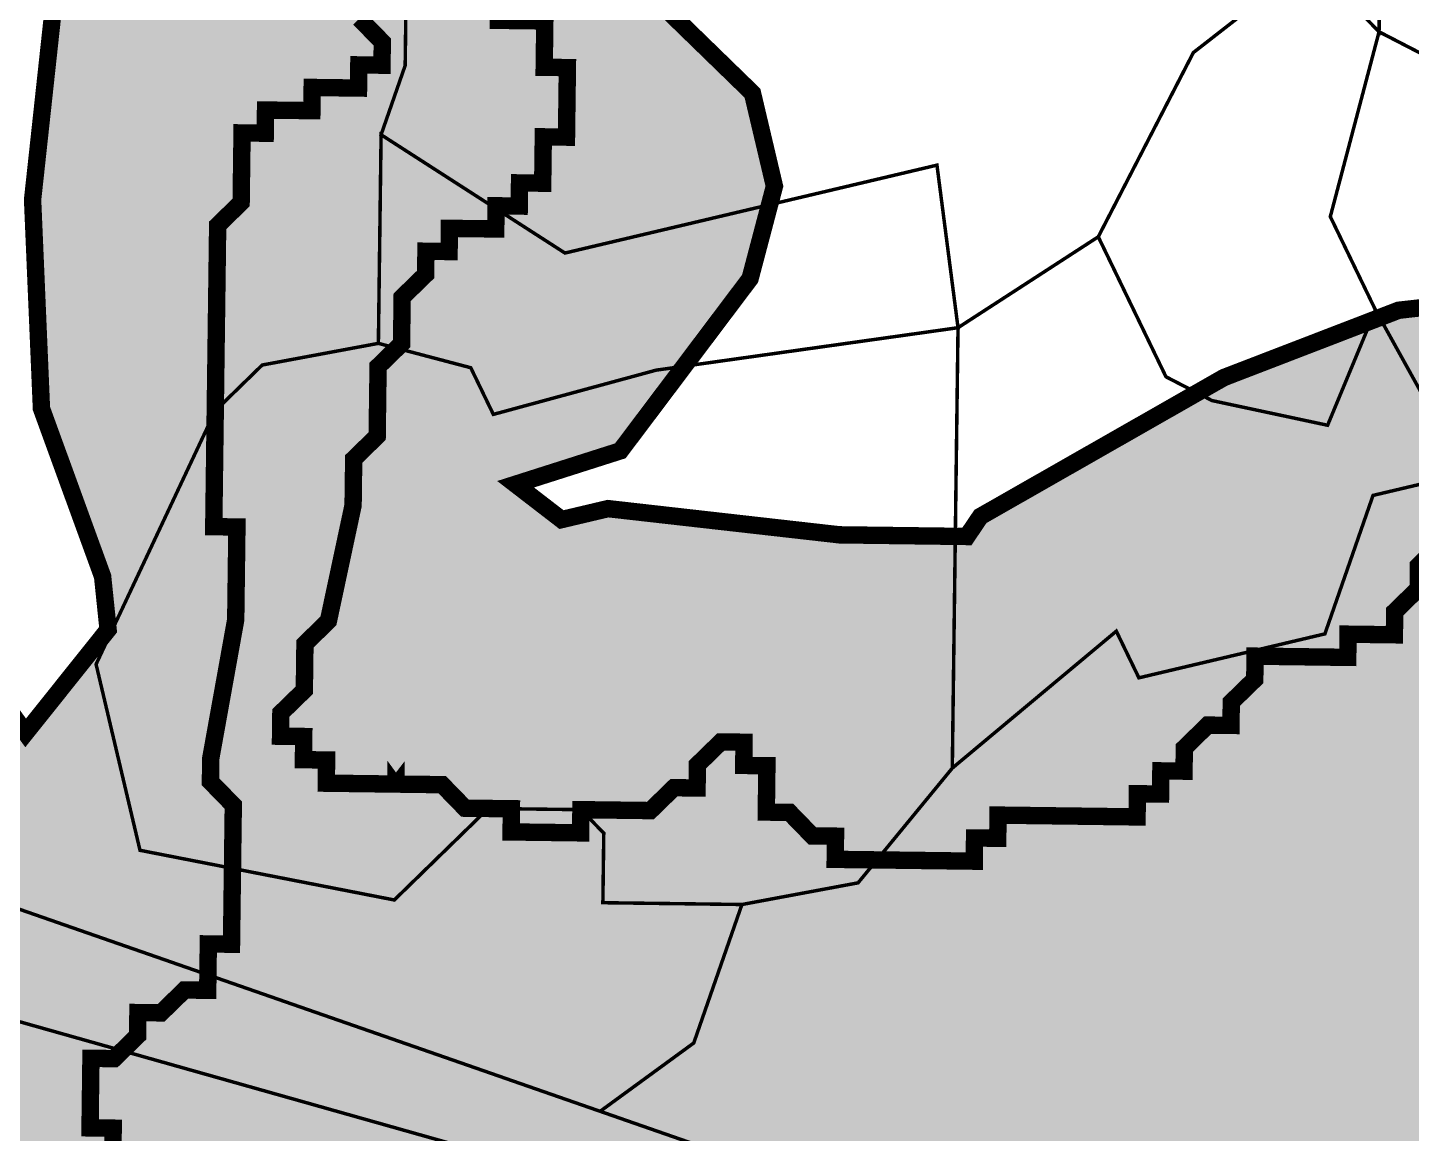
# Model space of a CAD drawing. Header units: metres. Extents: x 259177 to 277314, y 2171367 to 2185445.
# Drawn here: x 266491.7 to 266728.3, y 2171657.1 to 2171846.2 of the extents above; entities that cross this region are included whole.
import ezdxf

# ---------------------------------------------------------------- set-up
doc = ezdxf.new("R2010")
doc.units = ezdxf.units.M
doc.header["$MEASUREMENT"] = 0
for name, color, linetype in [('CRZ LINE FOR RIVER OR CREEK', 84, 'Continuous'), ('HIGH TIDE LINE', 6, 'Continuous'), ('INTERTIDAL ZONE', 5, 'Continuous'), ('NDZ-200M FROM CRZ', 30, 'Continuous'), ('SURVEY PLOT BOUNDARY', 35, 'Continuous')]:
    doc.layers.add(name, color=color, linetype=linetype)
pattern_1 = [(0, (282121.8385900921, 2174200.382870462), (0.0127, 0.0127), [0.00635, -0.01905]), (90, (282121.8417650922, 2174200.379695462), (-0.0127, 0.0127), [0.00635, -0.01905])]

# ---------------------------------------------------------------- blocks, each defined once
blk = doc.blocks.new('FEWEWFEWQT')
at = {"layer": 'INTERTIDAL ZONE'}
h = blk.add_hatch(dxfattribs=at)
h.set_pattern_fill('CROSS', color=256, scale=0.002)
h.set_pattern_definition(pattern_1)
h.paths.add_polyline_path([(282136.9703723552, 2174201.895768705), (282136.9637062441, 2174201.915770372), (282136.9770384663, 2174201.942439261), (282136.9970370774, 2174201.942439261), (282137.0170355497, 2174201.929104817), (282137.0237016608, 2174201.882434261), (282137.043700133, 2174201.842430928), (282137.0636987441, 2174201.835763705), (282137.1836897163, 2174201.822429261), (282137.1970220775, 2174201.822429261), (282137.1970220775, 2174201.889101483), (282137.1903558274, 2174201.975775372), (282137.1636912441, 2174201.962440928), (282137.1170280497, 2174201.962440928), (282137.0836972164, 2174201.96910815), (282137.0636987441, 2174201.989109816), (282137.050366383, 2174202.015778705), (282137.050366383, 2174202.035780372), (282137.043700133, 2174202.055782039), (282137.0303679107, 2174202.082450928), (282137.0103692997, 2174202.095785372), (282136.9703723552, 2174202.095785372), (282136.950373883, 2174202.08911815), (282136.9237091608, 2174202.062449261), (282136.8970445775, 2174202.062449261), (282136.8303829108, 2174202.075783705), (282136.8037181885, 2174202.075783705), (282136.7837197163, 2174202.08911815), (282136.750388883, 2174202.08911815), (282136.743722633, 2174202.095785372), (282136.743722633, 2174202.129121483), (282136.7370565219, 2174202.129121483), (282136.7370565219, 2174202.142455928), (282136.7237241608, 2174202.142455928), (282136.7237241608, 2174202.135788706), (282136.7103919386, 2174202.135788706), (282136.7037256886, 2174202.129121483), (282136.6970595774, 2174202.129121483), (282136.6970595774, 2174202.122454261), (282136.6903933274, 2174202.122454261), (282136.6903933274, 2174202.115787039), (282136.6770611052, 2174202.102452594), (282136.6703948552, 2174202.095785372), (282136.6703948552, 2174202.08911815), (282136.6637287441, 2174202.082450928), (282136.6637287441, 2174202.075783705), (282136.650396383, 2174202.075783705), (282136.650396383, 2174202.069116483), (282136.6237316608, 2174202.069116483), (282136.6237316608, 2174202.062449261), (282136.6170655497, 2174202.055782039), (282136.6170655497, 2174202.049114816), (282136.6103994385, 2174202.049114816), (282136.6037331885, 2174202.042447594), (282136.6037331885, 2174202.035780372), (282136.5970670775, 2174202.035780372), (282136.5970670775, 2174202.02911315), (282136.5904008275, 2174202.02911315), (282136.5904008275, 2174202.022445928), (282136.550403883, 2174202.022445928), (282136.550403883, 2174202.015778705), (282136.5437377719, 2174202.015778705), (282136.5437377719, 2174202.009111483), (282136.5037406886, 2174202.009111483), (282136.5037406886, 2174202.015778705), (282136.4970745774, 2174202.015778705), (282136.4904083274, 2174202.022445928), (282136.4837422163, 2174202.022445928), (282136.4837422163, 2174202.035780372), (282136.4770761052, 2174202.035780372), (282136.4770761052, 2174202.042447594), (282136.4704098552, 2174202.042447594), (282136.4637437441, 2174202.035780372), (282136.4637437441, 2174202.02911315), (282136.4570774941, 2174202.02911315), (282136.450411383, 2174202.022445928), (282136.4304129108, 2174202.022445928), (282136.4304129108, 2174202.015778705), (282136.4104144386, 2174202.015778705), (282136.4104144386, 2174202.022445928), (282136.3970820775, 2174202.022445928), (282136.3904158275, 2174202.02911315), (282136.3770836052, 2174202.02911315), (282136.3570849941, 2174202.02911315), (282136.3570849941, 2174202.035780372), (282136.350418883, 2174202.035780372), (282136.350418883, 2174202.042447594), (282136.3437527719, 2174202.042447594), (282136.3437527719, 2174202.049114816), (282136.350418883, 2174202.055782039), (282136.350418883, 2174202.069116483), (282136.3570849941, 2174202.075783705), (282136.3637512441, 2174202.109119817), (282136.3637512441, 2174202.122454261), (282136.3704173552, 2174202.129121483), (282136.3704173552, 2174202.14912315), (282136.3770836052, 2174202.155790372), (282136.3770836052, 2174202.169124817), (282136.3837497163, 2174202.175792039), (282136.3837497163, 2174202.182459261), (282136.3904158275, 2174202.182459261), (282136.3904158275, 2174202.189126622), (282136.4037481886, 2174202.189126622), (282136.4037481886, 2174202.195793844), (282136.4104144386, 2174202.195793844), (282136.4104144386, 2174202.202461067), (282136.4170805496, 2174202.202461067), (282136.4170805496, 2174202.215795511), (282136.4237466608, 2174202.215795511), (282136.4237466608, 2174202.235797178), (282136.4170805496, 2174202.235797178), (282136.4170805496, 2174202.249131622), (282136.4037481886, 2174202.249131622), (282136.4037481886, 2174202.255798844), (282136.3970820775, 2174202.255798844), (282136.3970820775, 2174202.262466067), (282136.3904158275, 2174202.262466067), (282136.3904158275, 2174202.269133289), (282136.3837497163, 2174202.275800511), (282136.3837497163, 2174202.289134955), (282136.3770836052, 2174202.289134955), (282136.3770836052, 2174202.295802178), (282136.3704173552, 2174202.309136622), (282136.3637512441, 2174202.315803844), (282136.3637512441, 2174202.329138289), (282136.3570849941, 2174202.329138289), (282136.3570849941, 2174202.335805511), (282136.350418883, 2174202.335805511), (282136.350418883, 2174202.342472733), (282136.3370865219, 2174202.342472733), (282136.3370865219, 2174202.335805511), (282136.3304204108, 2174202.335805511), (282136.3304204108, 2174202.322471066), (282136.3237541608, 2174202.322471066), (282136.3237541608, 2174202.315803844), (282136.3170880497, 2174202.309136622), (282136.3170880497, 2174202.295802178), (282136.3237541608, 2174202.295802178), (282136.3237541608, 2174202.289134955), (282136.3304204108, 2174202.289134955), (282136.3370865219, 2174202.282467733), (282136.3437527719, 2174202.275800511), (282136.350418883, 2174202.275800511), (282136.350418883, 2174202.269133289), (282136.3570849941, 2174202.269133289), (282136.3570849941, 2174202.262466067), (282136.3637512441, 2174202.255798844), (282136.3637512441, 2174202.249131622), (282136.3704173552, 2174202.2424644), (282136.3704173552, 2174202.235797178), (282136.3637512441, 2174202.235797178), (282136.3637512441, 2174202.229129956), (282136.350418883, 2174202.229129956), (282136.350418883, 2174202.222462733), (282136.3370865219, 2174202.222462733), (282136.3370865219, 2174202.215795511), (282136.3304204108, 2174202.215795511), (282136.3304204108, 2174202.195793844), (282136.3237541608, 2174202.189126622), (282136.3237541608, 2174202.102452594), (282136.3304204108, 2174202.102452594), (282136.3304204108, 2174202.075783705), (282136.3237541608, 2174202.035780372), (282136.3237541608, 2174202.02911315), (282136.3304204108, 2174202.022445928), (282136.3304204108, 2174201.982442594), (282136.3237541608, 2174201.982442594), (282136.3237541608, 2174201.96910815), (282136.3170880497, 2174201.96910815), (282136.3104219385, 2174201.962440928), (282136.3037556885, 2174201.962440928), (282136.3037556885, 2174201.955773706), (282136.2970895774, 2174201.949106483), (282136.2904233274, 2174201.949106483), (282136.2904233274, 2174201.929104817), (282136.2970895774, 2174201.929104817), (282136.2970895774, 2174201.915770372), (282136.3037556885, 2174201.915770372), (282136.3037556885, 2174201.90910315), (282136.3170880497, 2174201.895768705), (282136.3304204108, 2174201.875767039), (282136.3370865219, 2174201.869099817), (282136.3370865219, 2174201.862432594), (282136.3437527719, 2174201.862432594), (282136.3570849941, 2174201.84909815), (282136.3570849941, 2174201.842430928), (282136.3637512441, 2174201.842430928), (282136.3637512441, 2174201.835763705), (282136.3704173552, 2174201.829096483), (282136.3704173552, 2174201.815762039), (282136.3770836052, 2174201.809094816), (282136.4304129108, 2174201.809094816), (282136.4304129108, 2174201.795760372), (282136.4237466608, 2174201.795760372), (282136.4237466608, 2174201.78909315), (282136.3704173552, 2174201.78909315), (282136.3370865219, 2174201.782425927), (282136.2970895774, 2174201.782425927), (282136.2970895774, 2174201.78909315), (282136.2904233274, 2174201.78909315), (282136.2904233274, 2174201.802427595), (282136.2970895774, 2174201.802427595), (282136.2970895774, 2174201.815762039), (282136.2904233274, 2174201.815762039), (282136.2904233274, 2174201.822429261), (282136.2837572164, 2174201.822429261), (282136.2770911052, 2174201.829096483), (282136.2704248552, 2174201.835763705), (282136.2637587441, 2174201.835763705), (282136.2637587441, 2174201.84909815), (282136.2570924941, 2174201.84909815), (282136.250426383, 2174201.875767039), (282136.2437602719, 2174201.889101483), (282136.2304279107, 2174201.902435928), (282136.2304279107, 2174201.90910315), (282136.2237617997, 2174201.915770372), (282136.2237617997, 2174201.922437594), (282136.2170955497, 2174201.929104817), (282136.2170955497, 2174201.942439261), (282136.2104294386, 2174201.942439261), (282136.2104294386, 2174201.96910815), (282136.2037631886, 2174201.96910815), (282136.2037631886, 2174201.989109816), (282136.1970970774, 2174201.989109816), (282136.1970970774, 2174202.002444261), (282136.1904309663, 2174202.009111483), (282136.1904309663, 2174202.015778705), (282136.1837647163, 2174202.015778705), (282136.1837647163, 2174202.022445928), (282136.1770986052, 2174202.02911315), (282136.1770986052, 2174202.035780372), (282136.1704323552, 2174202.042447594), (282136.1668876495, 2174202.047765539), (282136.1275831498, 2174202.03145375), (282136.0794212197, 2174202.044676322), (282136.0404421469, 2174202.079117317), (282136.0371090219, 2174202.062449261), (282136.050441383, 2174202.035780372), (282136.0771061052, 2174201.989109816), (282136.1237692997, 2174201.942439261), (282136.1437677719, 2174201.895768705), (282136.1770986052, 2174201.829096483), (282136.2037631886, 2174201.755757039), (282136.2237617997, 2174201.755757039), (282136.2237617997, 2174201.742422594), (282136.1970970774, 2174201.742422594), (282136.1970970774, 2174201.72908815), (282136.1904309663, 2174201.72908815), (282136.1904309663, 2174201.722420928), (282136.1970970774, 2174201.722420928), (282136.1970970774, 2174201.715753566), (282136.2037631886, 2174201.715753566), (282136.2037631886, 2174201.709086345), (282136.2104294386, 2174201.702419122), (282136.2104294386, 2174201.6957519), (282136.2170955497, 2174201.6957519), (282136.2170955497, 2174201.689084677), (282136.2237617997, 2174201.682417456), (282136.350418883, 2174201.682417456), (282136.350418883, 2174201.689084677), (282136.3437527719, 2174201.689084677), (282136.3437527719, 2174201.702419122), (282136.3370865219, 2174201.702419122), (282136.3370865219, 2174201.709086345), (282136.3304204108, 2174201.715753566), (282136.3304204108, 2174201.735755372), (282136.3237541608, 2174201.735755372), (282136.3237541608, 2174201.742422594), (282136.2904233274, 2174201.742422594), (282136.2904233274, 2174201.749089817), (282136.2837572164, 2174201.749089817), (282136.2837572164, 2174201.755757039), (282136.2904233274, 2174201.762424261), (282136.2904233274, 2174201.769091483), (282136.3304204108, 2174201.769091483), (282136.3437527719, 2174201.775758706), (282136.4837422163, 2174201.782425927), (282136.5837347163, 2174201.795760372), (282136.6303979108, 2174201.795760372), (282136.6303979108, 2174201.802427595), (282136.6370640219, 2174201.802427595), (282136.6370640219, 2174201.795760372), (282136.6437302719, 2174201.795760372), (282136.6437302719, 2174201.775758706), (282136.6370640219, 2174201.775758706), (282136.6370640219, 2174201.769091483), (282136.5970670775, 2174201.769091483), (282136.5970670775, 2174201.762424261), (282136.5904008275, 2174201.762424261), (282136.5904008275, 2174201.755757039), (282136.5970670775, 2174201.755757039), (282136.5970670775, 2174201.749089817), (282136.6103994385, 2174201.749089817), (282136.6103994385, 2174201.742422594), (282136.6370640219, 2174201.742422594), (282136.6370640219, 2174201.755757039), (282136.6437302719, 2174201.755757039), (282136.6437302719, 2174201.6957519), (282136.650396383, 2174201.689084677), (282136.650396383, 2174201.682417456), (282136.943707633, 2174201.682417456), (282136.943707633, 2174201.6957519), (282136.950373883, 2174201.6957519), (282136.950373883, 2174201.702419122), (282136.9570399941, 2174201.702419122), (282136.9570399941, 2174201.709086345), (282136.9637062441, 2174201.715753566), (282136.9703723552, 2174201.722420928), (282136.9703723552, 2174201.72908815), (282136.9770384663, 2174201.735755372), (282136.9837047163, 2174201.735755372), (282136.9837047163, 2174201.709086345), (282136.9703723552, 2174201.709086345), (282136.9703723552, 2174201.702419122), (282136.9637062441, 2174201.702419122), (282136.9637062441, 2174201.6957519), (282136.9703723552, 2174201.6957519), (282136.9703723552, 2174201.689084677), (282136.9770384663, 2174201.682417456), (282137.0703648552, 2174201.682417456), (282137.0703648552, 2174201.689084677), (282137.0970295774, 2174201.709086345), (282137.0970295774, 2174201.722420928), (282137.1036956885, 2174201.722420928), (282137.1036956885, 2174201.72908815), (282137.1636912441, 2174201.72908815), (282137.1636912441, 2174201.735755372), (282137.1703573552, 2174201.735755372), (282137.1703573552, 2174201.742422594), (282137.1770234663, 2174201.742422594), (282137.1770234663, 2174201.769091483), (282137.1836897163, 2174201.769091483), (282137.1836897163, 2174201.762424261), (282137.2170205496, 2174201.762424261), (282137.2170205496, 2174201.755757039), (282137.2303529108, 2174201.755757039), (282137.243685133, 2174201.749089817), (282137.2636836052, 2174201.749089817), (282137.2636836052, 2174201.755757039), (282137.2570174941, 2174201.755757039), (282137.2570174941, 2174201.762424261), (282137.250351383, 2174201.762424261), (282137.250351383, 2174201.769091483), (282137.243685133, 2174201.769091483), (282137.2370190219, 2174201.775758706), (282137.2170205496, 2174201.78909315), (282137.2036881886, 2174201.78909315), (282137.1970220775, 2174201.795760372), (282137.1903558274, 2174201.795760372), (282137.1836897163, 2174201.802427595), (282137.1703573552, 2174201.802427595), (282137.1570249941, 2174201.809094816), (282136.9970370774, 2174201.809094816), (282136.943707633, 2174201.802427595), (282136.9170430496, 2174201.802427595), (282136.850381383, 2174201.78909315), (282136.8037181885, 2174201.78909315), (282136.7770534664, 2174201.782425927), (282136.7570549941, 2174201.782425927), (282136.7570549941, 2174201.775758706), (282136.6837272163, 2174201.775758706), (282136.6837272163, 2174201.795760372), (282136.7103919386, 2174201.795760372), (282136.7103919386, 2174201.802427595), (282136.7170580497, 2174201.802427595), (282136.7170580497, 2174201.809094816), (282136.9970370774, 2174201.835763705), (282136.9903708274, 2174201.84909815), (282136.9770384663, 2174201.869099817)])
at = {"layer": 'NDZ-200M FROM CRZ'}
h = blk.add_hatch(dxfattribs=at)
h.set_pattern_fill('CROSS', color=256, scale=0.002)
h.set_pattern_definition(pattern_1)
h.paths.add_polyline_path([(282136.1437677719, 2174201.895768705), (282136.1237692997, 2174201.942439261), (282136.0771061052, 2174201.989109816), (282136.050441383, 2174202.035780372), (282136.0371090219, 2174202.062449261), (282136.0404421469, 2174202.079117317), (282136.0437752719, 2174202.095785372), (282136.050441383, 2174202.122454261), (282136.0171105497, 2174202.162457594), (282135.957115133, 2174202.155790372), (282135.9437827719, 2174202.155790372), (282135.9371165219, 2174202.162457594), (282135.9037856886, 2174202.162457594), (282135.8971195775, 2174202.169124817), (282135.8904534663, 2174202.169124817), (282135.8904534663, 2174202.175792039), (282135.8971195775, 2174202.175792039), (282135.8971195775, 2174202.182459261), (282135.9104519386, 2174202.182459261), (282135.9171180497, 2174202.175792039), (282135.9237842996, 2174202.175792039), (282135.9304504108, 2174202.182459261), (282135.9304504108, 2174202.202461067), (282135.9237842996, 2174202.202461067), (282135.9237842996, 2174202.222462733), (282135.9304504108, 2174202.235797178), (282135.9304504108, 2174202.262466067), (282135.9371165219, 2174202.269133289), (282135.9371165219, 2174202.275800511), (282135.9304504108, 2174202.275800511), (282135.9237842996, 2174202.282467733), (282135.9171180497, 2174202.282467733), (282135.9171180497, 2174202.289134955), (282135.9904459663, 2174202.289134955), (282136.003778258, 2174202.285801345), (282136.0171105497, 2174202.282467733), (282136.0371090219, 2174202.282467733), (282136.0371090219, 2174202.289134955), (282136.0437752719, 2174202.289134955), (282136.0437752719, 2174202.3024694), (282136.050441383, 2174202.3024694), (282136.050441383, 2174202.309136622), (282136.0437752719, 2174202.315803844), (282136.0437752719, 2174202.329138289), (282136.0371090219, 2174202.329138289), (282136.0371090219, 2174202.342472733), (282136.0237767997, 2174202.355807178), (282136.0171105497, 2174202.3624744), (282136.0171105497, 2174202.369141622), (282136.0104444386, 2174202.375808844), (282136.0104444386, 2174202.389143289), (282136.0037781885, 2174202.389143289), (282136.0037781885, 2174202.442481067), (282135.9904459663, 2174202.455815511), (282135.9837797163, 2174202.462482733), (282135.9704473552, 2174202.495818845), (282135.9851387832, 2174202.535001971), (282135.9904459663, 2174202.549156622), (282136.0237767997, 2174202.595827178), (282136.0771061052, 2174202.642497733), (282136.1437677719, 2174202.682501205), (282136.157100133, 2174202.69583565), (282136.1637662441, 2174202.69583565), (282136.1637662441, 2174202.702502872), (282136.1770986052, 2174202.702502872), (282136.1770986052, 2174202.709170094), (282136.1904309663, 2174202.715837317), (282136.2104294386, 2174202.722504539), (282136.2104294386, 2174202.729171761), (282136.2237617997, 2174202.729171761), (282136.2237617997, 2174202.735838983), (282136.2370940219, 2174202.735838983), (282136.2637587441, 2174202.742506206), (282136.2770911052, 2174202.742506206), (282136.2770911052, 2174202.749173427), (282136.2837572164, 2174202.749173427), (282136.3437527719, 2174202.75584065), (282136.3570849941, 2174202.75584065), (282136.3770836052, 2174202.762507872), (282136.3904158275, 2174202.762507872), (282136.3904158275, 2174202.769175095), (282136.3970820775, 2174202.769175095), (282136.3970820775, 2174202.775842316), (282136.4037481886, 2174202.775842316), (282136.4037481886, 2174202.782509539), (282136.4104144386, 2174202.789176761), (282136.4237466608, 2174202.789176761), (282136.4237466608, 2174202.729171761), (282136.350418883, 2174202.729171761), (282136.3370865219, 2174202.722504539), (282136.3037556885, 2174202.722504539), (282136.2970895774, 2174202.715837317), (282136.2704248552, 2174202.709170094), (282136.250426383, 2174202.709170094), (282136.2437602719, 2174202.702502872), (282136.2304279107, 2174202.702502872), (282136.2237617997, 2174202.69583565), (282136.2104294386, 2174202.69583565), (282136.2104294386, 2174202.689168428), (282136.2037631886, 2174202.689168428), (282136.1904309663, 2174202.675833983), (282136.1770986052, 2174202.675833983), (282136.1770986052, 2174202.669166761), (282136.1704323552, 2174202.669166761), (282136.1637662441, 2174202.662499539), (282136.157100133, 2174202.655832177), (282136.150433883, 2174202.655832177), (282136.150433883, 2174202.649164956), (282136.1437677719, 2174202.649164956), (282136.1371015219, 2174202.642497733), (282136.1371015219, 2174202.635830511), (282136.1304354108, 2174202.635830511), (282136.1304354108, 2174202.629163289), (282136.1237692997, 2174202.629163289), (282136.1237692997, 2174202.622496067), (282136.1171030496, 2174202.615828844), (282136.1104369385, 2174202.6024944), (282136.1037706885, 2174202.595827178), (282136.1037706885, 2174202.582492733), (282136.0971045775, 2174202.582492733), (282136.0971045775, 2174202.569158289), (282136.0904384663, 2174202.562491067), (282136.0904384663, 2174202.5424894), (282136.0837722163, 2174202.5424894), (282136.0837722163, 2174202.529154955), (282136.1237692997, 2174202.529154955), (282136.1304354108, 2174202.522487733), (282136.1371015219, 2174202.522487733), (282136.1371015219, 2174202.515820511), (282136.1304354108, 2174202.515820511), (282136.1237692997, 2174202.522487733), (282136.0904384663, 2174202.522487733), (282136.0904384663, 2174202.515820511), (282136.0771061052, 2174202.515820511), (282136.0771061052, 2174202.509153289), (282136.0704398552, 2174202.509153289), (282136.0704398552, 2174202.495818845), (282136.0637737441, 2174202.495818845), (282136.0637737441, 2174202.415812178), (282136.0704398552, 2174202.415812178), (282136.0704398552, 2174202.402477733), (282136.0771061052, 2174202.382476067), (282136.0837722163, 2174202.382476067), (282136.0837722163, 2174202.369141622), (282136.0904384663, 2174202.3624744), (282136.0904384663, 2174202.349139955), (282136.0971045775, 2174202.342472733), (282136.0971045775, 2174202.322471066), (282136.1037706885, 2174202.3024694), (282136.1037706885, 2174202.295802178), (282136.1104369385, 2174202.295802178), (282136.1104369385, 2174202.282467733), (282136.1171030496, 2174202.215795511), (282136.1171030496, 2174202.195793844), (282136.1304354108, 2174202.129121483), (282136.1304354108, 2174202.095785372), (282136.1371015219, 2174202.08911815), (282136.1371015219, 2174202.082450928), (282136.1437677719, 2174202.082450928), (282136.1437677719, 2174202.075783705), (282136.150433883, 2174202.075783705), (282136.150433883, 2174202.069116483), (282136.157100133, 2174202.062449261), (282136.1668876495, 2174202.047765539), (282136.1704323552, 2174202.042447594), (282136.1770986052, 2174202.035780372), (282136.1770986052, 2174202.02911315), (282136.1837647163, 2174202.022445928), (282136.1837647163, 2174202.015778705), (282136.1904309663, 2174202.015778705), (282136.1904309663, 2174202.009111483), (282136.1970970774, 2174202.002444261), (282136.1970970774, 2174201.989109816), (282136.2037631886, 2174201.989109816), (282136.2037631886, 2174201.96910815), (282136.2104294386, 2174201.96910815), (282136.2104294386, 2174201.942439261), (282136.2170955497, 2174201.942439261), (282136.2170955497, 2174201.929104817), (282136.2237617997, 2174201.922437594), (282136.2237617997, 2174201.915770372), (282136.2304279107, 2174201.90910315), (282136.2304279107, 2174201.902435928), (282136.2437602719, 2174201.889101483), (282136.250426383, 2174201.875767039), (282136.2570924941, 2174201.84909815), (282136.2637587441, 2174201.84909815), (282136.2637587441, 2174201.835763705), (282136.2704248552, 2174201.835763705), (282136.2770911052, 2174201.829096483), (282136.2837572164, 2174201.822429261), (282136.2904233274, 2174201.822429261), (282136.2904233274, 2174201.815762039), (282136.2970895774, 2174201.815762039), (282136.2970895774, 2174201.802427595), (282136.2904233274, 2174201.802427595), (282136.2904233274, 2174201.78909315), (282136.2970895774, 2174201.78909315), (282136.2970895774, 2174201.782425927), (282136.3370865219, 2174201.782425927), (282136.3704173552, 2174201.78909315), (282136.4237466608, 2174201.78909315), (282136.4237466608, 2174201.795760372), (282136.4304129108, 2174201.795760372), (282136.4304129108, 2174201.809094816), (282136.3770836052, 2174201.809094816), (282136.3704173552, 2174201.815762039), (282136.3704173552, 2174201.829096483), (282136.3637512441, 2174201.835763705), (282136.3637512441, 2174201.842430928), (282136.3570849941, 2174201.842430928), (282136.3570849941, 2174201.84909815), (282136.3437527719, 2174201.862432594), (282136.3370865219, 2174201.862432594), (282136.3370865219, 2174201.869099817), (282136.3304204108, 2174201.875767039), (282136.3170880497, 2174201.895768705), (282136.3037556885, 2174201.90910315), (282136.3037556885, 2174201.915770372), (282136.2970895774, 2174201.915770372), (282136.2970895774, 2174201.929104817), (282136.2904233274, 2174201.929104817), (282136.2904233274, 2174201.949106483), (282136.2970895774, 2174201.949106483), (282136.3037556885, 2174201.955773706), (282136.3037556885, 2174201.962440928), (282136.3104219385, 2174201.962440928), (282136.3170880497, 2174201.96910815), (282136.3237541608, 2174201.96910815), (282136.3237541608, 2174201.982442594), (282136.3304204108, 2174201.982442594), (282136.3304204108, 2174202.022445928), (282136.3237541608, 2174202.02911315), (282136.3237541608, 2174202.035780372), (282136.3304204108, 2174202.075783705), (282136.3304204108, 2174202.102452594), (282136.3237541608, 2174202.102452594), (282136.3237541608, 2174202.189126622), (282136.3304204108, 2174202.195793844), (282136.3304204108, 2174202.215795511), (282136.3370865219, 2174202.215795511), (282136.3370865219, 2174202.222462733), (282136.350418883, 2174202.222462733), (282136.350418883, 2174202.229129956), (282136.3637512441, 2174202.229129956), (282136.3637512441, 2174202.235797178), (282136.3704173552, 2174202.235797178), (282136.3704173552, 2174202.2424644), (282136.3637512441, 2174202.249131622), (282136.3637512441, 2174202.255798844), (282136.3570849941, 2174202.262466067), (282136.3570849941, 2174202.269133289), (282136.350418883, 2174202.269133289), (282136.350418883, 2174202.275800511), (282136.3437527719, 2174202.275800511), (282136.3370865219, 2174202.282467733), (282136.3304204108, 2174202.289134955), (282136.3237541608, 2174202.289134955), (282136.3237541608, 2174202.295802178), (282136.3170880497, 2174202.295802178), (282136.3170880497, 2174202.309136622), (282136.3237541608, 2174202.315803844), (282136.3237541608, 2174202.322471066), (282136.3304204108, 2174202.322471066), (282136.3304204108, 2174202.335805511), (282136.3370865219, 2174202.335805511), (282136.3370865219, 2174202.342472733), (282136.350418883, 2174202.342472733), (282136.350418883, 2174202.335805511), (282136.3570849941, 2174202.335805511), (282136.3570849941, 2174202.329138289), (282136.3637512441, 2174202.329138289), (282136.3637512441, 2174202.315803844), (282136.3704173552, 2174202.309136622), (282136.3770836052, 2174202.295802178), (282136.3770836052, 2174202.289134955), (282136.3837497163, 2174202.289134955), (282136.3837497163, 2174202.275800511), (282136.3904158275, 2174202.269133289), (282136.3904158275, 2174202.262466067), (282136.3970820775, 2174202.262466067), (282136.3970820775, 2174202.255798844), (282136.4037481886, 2174202.255798844), (282136.4037481886, 2174202.249131622), (282136.4170805496, 2174202.249131622), (282136.4170805496, 2174202.235797178), (282136.4237466608, 2174202.235797178), (282136.4237466608, 2174202.215795511), (282136.4170805496, 2174202.215795511), (282136.4170805496, 2174202.202461067), (282136.4104144386, 2174202.202461067), (282136.4104144386, 2174202.195793844), (282136.4037481886, 2174202.195793844), (282136.4037481886, 2174202.189126622), (282136.3904158275, 2174202.189126622), (282136.3904158275, 2174202.182459261), (282136.3837497163, 2174202.182459261), (282136.3837497163, 2174202.175792039), (282136.3770836052, 2174202.169124817), (282136.3770836052, 2174202.155790372), (282136.3704173552, 2174202.14912315), (282136.3704173552, 2174202.129121483), (282136.3637512441, 2174202.122454261), (282136.3637512441, 2174202.109119817), (282136.3570849941, 2174202.075783705), (282136.350418883, 2174202.069116483), (282136.350418883, 2174202.055782039), (282136.3437527719, 2174202.049114816), (282136.3437527719, 2174202.042447594), (282136.350418883, 2174202.042447594), (282136.350418883, 2174202.035780372), (282136.3570849941, 2174202.035780372), (282136.3570849941, 2174202.02911315), (282136.3770836052, 2174202.02911315), (282136.3904158275, 2174202.02911315), (282136.3970820775, 2174202.022445928), (282136.4104144386, 2174202.022445928), (282136.4104144386, 2174202.015778705), (282136.4304129108, 2174202.015778705), (282136.4304129108, 2174202.022445928), (282136.450411383, 2174202.022445928), (282136.4570774941, 2174202.02911315), (282136.4637437441, 2174202.02911315), (282136.4637437441, 2174202.035780372), (282136.4704098552, 2174202.042447594), (282136.4770761052, 2174202.042447594), (282136.4770761052, 2174202.035780372), (282136.4837422163, 2174202.035780372), (282136.4837422163, 2174202.022445928), (282136.4904083274, 2174202.022445928), (282136.4970745774, 2174202.015778705), (282136.5037406886, 2174202.015778705), (282136.5037406886, 2174202.009111483), (282136.5437377719, 2174202.009111483), (282136.5437377719, 2174202.015778705), (282136.550403883, 2174202.015778705), (282136.550403883, 2174202.022445928), (282136.5904008275, 2174202.022445928), (282136.5904008275, 2174202.02911315), (282136.5970670775, 2174202.02911315), (282136.5970670775, 2174202.035780372), (282136.6037331885, 2174202.035780372), (282136.6037331885, 2174202.042447594), (282136.6103994385, 2174202.049114816), (282136.6170655497, 2174202.049114816), (282136.6170655497, 2174202.055782039), (282136.6237316608, 2174202.062449261), (282136.6237316608, 2174202.069116483), (282136.650396383, 2174202.069116483), (282136.650396383, 2174202.075783705), (282136.6637287441, 2174202.075783705), (282136.6637287441, 2174202.082450928), (282136.6703948552, 2174202.08911815), (282136.6703948552, 2174202.095785372), (282136.6770611052, 2174202.102452594), (282136.6903933274, 2174202.115787039), (282136.6903933274, 2174202.122454261), (282136.6970595774, 2174202.122454261), (282136.6970595774, 2174202.129121483), (282136.7037256886, 2174202.129121483), (282136.7103919386, 2174202.135788706), (282136.7237241608, 2174202.135788706), (282136.7237241608, 2174202.142455928), (282136.7370565219, 2174202.142455928), (282136.7370565219, 2174202.129121483), (282136.743722633, 2174202.129121483), (282136.743722633, 2174202.095785372), (282136.750388883, 2174202.08911815), (282136.7837197163, 2174202.08911815), (282136.8037181885, 2174202.075783705), (282136.8303829108, 2174202.075783705), (282136.8970445775, 2174202.062449261), (282136.9237091608, 2174202.062449261), (282136.950373883, 2174202.08911815), (282136.9703723552, 2174202.095785372), (282137.0103692997, 2174202.095785372), (282137.0303679107, 2174202.082450928), (282137.043700133, 2174202.055782039), (282137.050366383, 2174202.035780372), (282137.050366383, 2174202.015778705), (282137.0636987441, 2174201.989109816), (282137.0836972164, 2174201.96910815), (282137.1170280497, 2174201.962440928), (282137.1636912441, 2174201.962440928), (282137.1903558274, 2174201.975775372), (282137.1970220775, 2174201.889101483), (282137.1970220775, 2174201.822429261), (282137.1836897163, 2174201.822429261), (282137.0636987441, 2174201.835763705), (282137.043700133, 2174201.842430928), (282137.0237016608, 2174201.882434261), (282137.0170355497, 2174201.929104817), (282136.9970370774, 2174201.942439261), (282136.9770384663, 2174201.942439261), (282136.9637062441, 2174201.915770372), (282136.9703723552, 2174201.895768705), (282136.9770384663, 2174201.869099817), (282136.9903708274, 2174201.84909815), (282136.9970370774, 2174201.835763705), (282136.7170580497, 2174201.809094816), (282136.7170580497, 2174201.802427595), (282136.7103919386, 2174201.802427595), (282136.7103919386, 2174201.795760372), (282136.6837272163, 2174201.795760372), (282136.6837272163, 2174201.775758706), (282136.7570549941, 2174201.775758706), (282136.7570549941, 2174201.782425927), (282136.7770534664, 2174201.782425927), (282136.8037181885, 2174201.78909315), (282136.850381383, 2174201.78909315), (282136.9170430496, 2174201.802427595), (282136.943707633, 2174201.802427595), (282136.9970370774, 2174201.809094816), (282137.1570249941, 2174201.809094816), (282137.1703573552, 2174201.802427595), (282137.1836897163, 2174201.802427595), (282137.1903558274, 2174201.795760372), (282137.1970220775, 2174201.795760372), (282137.2036881886, 2174201.78909315), (282137.2170205496, 2174201.78909315), (282137.2370190219, 2174201.775758706), (282137.243685133, 2174201.769091483), (282137.250351383, 2174201.769091483), (282137.250351383, 2174201.762424261), (282137.2570174941, 2174201.762424261), (282137.2570174941, 2174201.755757039), (282137.2650168552, 2174201.755757039), (282137.2703498552, 2174201.782425927), (282137.2836822163, 2174201.84909815), (282137.2890990477, 2174201.882323205), (282137.2770159663, 2174201.922437594), (282137.2703498552, 2174202.002444261), (282137.250351383, 2174202.035548632), (282137.1986681985, 2174202.051795245), (282137.1770234663, 2174202.055782039), (282137.1230517955, 2174202.04801693), (282137.1105718003, 2174202.111062302), (282137.0923122112, 2174202.149043711), (282137.0038352071, 2174202.180759454), (282136.950373883, 2174202.182459261), (282136.9037106886, 2174202.155790372), (282136.8970445775, 2174202.14912315), (282136.850381383, 2174202.155790372), (282136.7837197163, 2174202.175792039), (282136.7170580497, 2174202.175792039), (282136.6637287441, 2174202.169124817), (282136.6137324941, 2174202.14912315), (282136.5442316871, 2174202.10827219), (282136.5404046469, 2174202.102452594), (282136.5037406886, 2174202.102452594), (282136.4370790219, 2174202.109119817), (282136.4237466608, 2174202.105786205), (282136.4104144386, 2174202.115787039), (282136.4404121469, 2174202.125787872), (282136.4770761052, 2174202.175792039), (282136.4837422163, 2174202.202461067), (282136.4770761052, 2174202.229129956), (282136.4137474941, 2174202.289134955), (282136.4170805496, 2174202.309776558), (282136.4104144386, 2174202.335805511), (282136.3737504802, 2174202.375808844), (282136.3404196469, 2174202.375808844), (282136.3186759534, 2174202.359934852), (282136.2704248552, 2174202.319137455), (282136.2770911052, 2174202.265799677), (282136.2704248552, 2174202.195793844), (282136.2737579802, 2174202.135788706), (282136.2919771847, 2174202.087694889), (282136.2937564524, 2174202.072450094), (282136.2704248552, 2174202.042447594), (282136.2404866873, 2174202.082738602), (282136.2237617997, 2174202.109119817), (282136.2104294386, 2174202.142455928), (282136.200430133, 2174202.215795511), (282136.1904309663, 2174202.275800511), (282136.1770986052, 2174202.3324719), (282136.1531796989, 2174202.354434055), (282136.1471008274, 2174202.382476067), (282136.1437677719, 2174202.385809678), (282136.1404346469, 2174202.442481067), (282136.1437677719, 2174202.459149122), (282136.153767008, 2174202.4824844), (282136.1637662441, 2174202.502486066), (282136.1770986052, 2174202.5724919), (282136.1670992997, 2174202.605828011), (282136.1637662441, 2174202.622466918), (282136.2037631886, 2174202.655832177), (282136.2237617997, 2174202.662499539), (282136.2470933275, 2174202.675833983), (282136.2637587441, 2174202.675833983), (282136.3204211052, 2174202.69583565), (282136.3404196469, 2174202.69583565), (282136.3437527719, 2174202.702502872), (282136.3704173552, 2174202.702502872), (282136.3837497163, 2174202.69583565), (282136.4370790219, 2174202.689168428), (282136.450411383, 2174202.69583565), (282136.4537444385, 2174202.705836483), (282136.4662160272, 2174202.734508663), (282136.4570774941, 2174202.75584065), (282136.4337459664, 2174202.802511205), (282136.3770836052, 2174202.802511205), (282136.3737504802, 2174202.795843983), (282136.3170880497, 2174202.782509539), (282136.3037556885, 2174202.775842316), (282136.2537594386, 2174202.772508706), (282136.1970970774, 2174202.75584065), (282136.1737654802, 2174202.739172594), (282136.1471008274, 2174202.722504539), (282136.0928564103, 2174202.686551704), (282136.0604406886, 2174202.689168428), (282136.0304429108, 2174202.675833983), (282135.9771136052, 2174202.655832177), (282135.9671142997, 2174202.649164956), (282135.9304504108, 2174202.612495233), (282135.9037856886, 2174202.559157455), (282135.8932703058, 2174202.512025075), (282135.8904534663, 2174202.491383377), (282135.9071188135, 2174202.432480233), (282135.9204511747, 2174202.415812178), (282135.9437827719, 2174202.395810511), (282135.9437827719, 2174202.382476067), (282135.8971195775, 2174202.3624744), (282135.8771210358, 2174202.345806344), (282135.857122633, 2174202.315803844), (282135.8437902719, 2174202.245798011), (282135.8437902719, 2174202.199127455), (282135.8637887441, 2174202.122454261), (282135.8971195775, 2174202.08911815), (282135.957115133, 2174202.075783705), (282135.957115133, 2174202.035780372), (282135.9637812441, 2174202.022445928), (282135.9971120774, 2174201.962440928), (282136.0337760358, 2174201.919103983), (282136.0704398552, 2174201.862432594), (282136.0904384663, 2174201.822429261), (282136.0971045775, 2174201.795760372), (282136.1171030496, 2174201.702419122), (282136.122637748, 2174201.691348111), (282136.1237692997, 2174201.682417456), (282136.2237617997, 2174201.682417456), (282136.2170955497, 2174201.689084677), (282136.2170955497, 2174201.6957519), (282136.2104294386, 2174201.6957519), (282136.2104294386, 2174201.702419122), (282136.2037631886, 2174201.709086345), (282136.2037631886, 2174201.715753566), (282136.1970970774, 2174201.715753566), (282136.1970970774, 2174201.722420928), (282136.1904309663, 2174201.722420928), (282136.1904309663, 2174201.72908815), (282136.1970970774, 2174201.72908815), (282136.1970970774, 2174201.742422594), (282136.2237617997, 2174201.742422594), (282136.2237617997, 2174201.755757039), (282136.2037631886, 2174201.755757039), (282136.1770986052, 2174201.829096483)])
at = {"layer": 'CRZ LINE FOR RIVER OR CREEK', "ltscale": 0.05, "const_width": 0.005}
for points in [[(282136.1904309663, 2174202.275800511), (282136.200430133, 2174202.215795511), (282136.2104294386, 2174202.142455928), (282136.2237617997, 2174202.109119817), (282136.2404866873, 2174202.082738602), (282136.2704248552, 2174202.042447594), (282136.2937564524, 2174202.072450094), (282136.2919771847, 2174202.087694889), (282136.2737579802, 2174202.135788706), (282136.2704248552, 2174202.195793844), (282136.2770911052, 2174202.265799677)], [(282136.4137474941, 2174202.289134955), (282136.4770761052, 2174202.229129956), (282136.4837422163, 2174202.202461067), (282136.4770761052, 2174202.175792039), (282136.4404121469, 2174202.125787872), (282136.4104144386, 2174202.115787039), (282136.4237466608, 2174202.105786205), (282136.4370790219, 2174202.109119817), (282136.5037406886, 2174202.102452594), (282136.5404046469, 2174202.102452594), (282136.5442316871, 2174202.10827219), (282136.6137324941, 2174202.14912315), (282136.6637287441, 2174202.169124817), (282136.7170580497, 2174202.175792039), (282136.7837197163, 2174202.175792039), (282136.850381383, 2174202.155790372), (282136.8970445775, 2174202.14912315), (282136.9037106886, 2174202.155790372), (282136.950373883, 2174202.182459261), (282137.0038352071, 2174202.180759454), (282137.0923122112, 2174202.149043711)]]:
    blk.add_lwpolyline(points, dxfattribs=at)
at = {"layer": 'HIGH TIDE LINE', "lineweight": 35, "const_width": 0.005}
for points in [[(282136.2970895774, 2174201.915770372), (282136.2970895774, 2174201.929104817), (282136.2904233274, 2174201.929104817), (282136.2904233274, 2174201.949106483), (282136.2970895774, 2174201.949106483), (282136.3037556885, 2174201.955773706), (282136.3037556885, 2174201.962440928), (282136.3104219385, 2174201.962440928), (282136.3170880497, 2174201.96910815), (282136.3237541608, 2174201.96910815), (282136.3237541608, 2174201.982442594), (282136.3304204108, 2174201.982442594), (282136.3304204108, 2174202.022445928), (282136.3237541608, 2174202.02911315), (282136.3237541608, 2174202.035780372), (282136.3304204108, 2174202.075783705), (282136.3304204108, 2174202.102452594), (282136.3237541608, 2174202.102452594), (282136.3237541608, 2174202.189126622), (282136.3304204108, 2174202.195793844), (282136.3304204108, 2174202.215795511), (282136.3370865219, 2174202.215795511), (282136.3370865219, 2174202.222462733), (282136.350418883, 2174202.222462733), (282136.350418883, 2174202.229129956), (282136.3637512441, 2174202.229129956), (282136.3637512441, 2174202.235797178), (282136.3704173552, 2174202.235797178), (282136.3704173552, 2174202.2424644), (282136.3637512441, 2174202.249131622)], [(282136.4037481886, 2174202.255798844), (282136.4037481886, 2174202.249131622), (282136.4170805496, 2174202.249131622), (282136.4170805496, 2174202.235797178), (282136.4237466608, 2174202.235797178), (282136.4237466608, 2174202.215795511), (282136.4170805496, 2174202.215795511), (282136.4170805496, 2174202.202461067), (282136.4104144386, 2174202.202461067), (282136.4104144386, 2174202.195793844), (282136.4037481886, 2174202.195793844), (282136.4037481886, 2174202.189126622), (282136.3904158275, 2174202.189126622), (282136.3904158275, 2174202.182459261), (282136.3837497163, 2174202.182459261), (282136.3837497163, 2174202.175792039), (282136.3770836052, 2174202.169124817), (282136.3770836052, 2174202.155790372), (282136.3704173552, 2174202.14912315), (282136.3704173552, 2174202.129121483), (282136.3637512441, 2174202.122454261), (282136.3637512441, 2174202.109119817), (282136.3570849941, 2174202.075783705), (282136.350418883, 2174202.069116483), (282136.350418883, 2174202.055782039), (282136.3437527719, 2174202.049114816), (282136.3437527719, 2174202.042447594), (282136.350418883, 2174202.042447594), (282136.350418883, 2174202.035780372), (282136.3570849941, 2174202.035780372), (282136.3570849941, 2174202.02911315), (282136.3770836052, 2174202.02911315), (282136.3904158275, 2174202.02911315), (282136.3970820775, 2174202.022445928), (282136.4104144386, 2174202.022445928), (282136.4104144386, 2174202.015778705), (282136.4304129108, 2174202.015778705), (282136.4304129108, 2174202.022445928), (282136.450411383, 2174202.022445928), (282136.4570774941, 2174202.02911315), (282136.4637437441, 2174202.02911315), (282136.4637437441, 2174202.035780372), (282136.4704098552, 2174202.042447594), (282136.4770761052, 2174202.042447594), (282136.4770761052, 2174202.035780372), (282136.4837422163, 2174202.035780372), (282136.4837422163, 2174202.022445928), (282136.4904083274, 2174202.022445928), (282136.4970745774, 2174202.015778705), (282136.5037406886, 2174202.015778705), (282136.5037406886, 2174202.009111483), (282136.5437377719, 2174202.009111483), (282136.5437377719, 2174202.015778705), (282136.550403883, 2174202.015778705), (282136.550403883, 2174202.022445928), (282136.5904008275, 2174202.022445928), (282136.5904008275, 2174202.02911315), (282136.5970670775, 2174202.02911315), (282136.5970670775, 2174202.035780372), (282136.6037331885, 2174202.035780372), (282136.6037331885, 2174202.042447594), (282136.6103994385, 2174202.049114816), (282136.6170655497, 2174202.049114816), (282136.6170655497, 2174202.055782039), (282136.6237316608, 2174202.062449261), (282136.6237316608, 2174202.069116483), (282136.650396383, 2174202.069116483), (282136.650396383, 2174202.075783705), (282136.6637287441, 2174202.075783705), (282136.6637287441, 2174202.082450928), (282136.6703948552, 2174202.08911815), (282136.6703948552, 2174202.095785372), (282136.6770611052, 2174202.102452594)]]:
    blk.add_lwpolyline(points, dxfattribs=at)
blk.add_lwpolyline([(282136.3770836052, 2174202.035780372), (282136.3770836052, 2174202.02911315)], close=True, dxfattribs=at)
at = {"layer": 'INTERTIDAL ZONE', "const_width": 0.005}
for points in [[(282136.6770611052, 2174202.102452594), (282136.6703948552, 2174202.095785372), (282136.6703948552, 2174202.08911815), (282136.6637287441, 2174202.082450928), (282136.6637287441, 2174202.075783705), (282136.650396383, 2174202.075783705), (282136.650396383, 2174202.069116483), (282136.6237316608, 2174202.069116483), (282136.6237316608, 2174202.062449261), (282136.6170655497, 2174202.055782039), (282136.6170655497, 2174202.049114816), (282136.6103994385, 2174202.049114816), (282136.6037331885, 2174202.042447594), (282136.6037331885, 2174202.035780372), (282136.5970670775, 2174202.035780372), (282136.5970670775, 2174202.02911315), (282136.5904008275, 2174202.02911315), (282136.5904008275, 2174202.022445928), (282136.550403883, 2174202.022445928), (282136.550403883, 2174202.015778705), (282136.5437377719, 2174202.015778705), (282136.5437377719, 2174202.009111483), (282136.5037406886, 2174202.009111483), (282136.5037406886, 2174202.015778705), (282136.4970745774, 2174202.015778705), (282136.4904083274, 2174202.022445928), (282136.4837422163, 2174202.022445928), (282136.4837422163, 2174202.035780372), (282136.4770761052, 2174202.035780372), (282136.4770761052, 2174202.042447594), (282136.4704098552, 2174202.042447594), (282136.4637437441, 2174202.035780372), (282136.4637437441, 2174202.02911315), (282136.4570774941, 2174202.02911315), (282136.450411383, 2174202.022445928), (282136.4304129108, 2174202.022445928), (282136.4304129108, 2174202.015778705), (282136.4104144386, 2174202.015778705), (282136.4104144386, 2174202.022445928), (282136.3970820775, 2174202.022445928), (282136.3904158275, 2174202.02911315), (282136.3770836052, 2174202.02911315), (282136.3570849941, 2174202.02911315), (282136.3570849941, 2174202.035780372), (282136.350418883, 2174202.035780372), (282136.350418883, 2174202.042447594), (282136.3437527719, 2174202.042447594), (282136.3437527719, 2174202.049114816), (282136.350418883, 2174202.055782039), (282136.350418883, 2174202.069116483), (282136.3570849941, 2174202.075783705), (282136.3637512441, 2174202.109119817), (282136.3637512441, 2174202.122454261), (282136.3704173552, 2174202.129121483), (282136.3704173552, 2174202.14912315), (282136.3770836052, 2174202.155790372), (282136.3770836052, 2174202.169124817), (282136.3837497163, 2174202.175792039), (282136.3837497163, 2174202.182459261), (282136.3904158275, 2174202.182459261), (282136.3904158275, 2174202.189126622), (282136.4037481886, 2174202.189126622), (282136.4037481886, 2174202.195793844), (282136.4104144386, 2174202.195793844), (282136.4104144386, 2174202.202461067), (282136.4170805496, 2174202.202461067), (282136.4170805496, 2174202.215795511), (282136.4237466608, 2174202.215795511), (282136.4237466608, 2174202.235797178), (282136.4170805496, 2174202.235797178), (282136.4170805496, 2174202.249131622), (282136.4037481886, 2174202.249131622), (282136.4037481886, 2174202.255798844)], [(282136.3637512441, 2174202.249131622), (282136.3704173552, 2174202.2424644), (282136.3704173552, 2174202.235797178), (282136.3637512441, 2174202.235797178), (282136.3637512441, 2174202.229129956), (282136.350418883, 2174202.229129956), (282136.350418883, 2174202.222462733), (282136.3370865219, 2174202.222462733), (282136.3370865219, 2174202.215795511), (282136.3304204108, 2174202.215795511), (282136.3304204108, 2174202.195793844), (282136.3237541608, 2174202.189126622), (282136.3237541608, 2174202.102452594), (282136.3304204108, 2174202.102452594), (282136.3304204108, 2174202.075783705), (282136.3237541608, 2174202.035780372), (282136.3237541608, 2174202.02911315), (282136.3304204108, 2174202.022445928), (282136.3304204108, 2174201.982442594), (282136.3237541608, 2174201.982442594), (282136.3237541608, 2174201.96910815), (282136.3170880497, 2174201.96910815), (282136.3104219385, 2174201.962440928), (282136.3037556885, 2174201.962440928), (282136.3037556885, 2174201.955773706), (282136.2970895774, 2174201.949106483), (282136.2904233274, 2174201.949106483), (282136.2904233274, 2174201.929104817), (282136.2970895774, 2174201.929104817), (282136.2970895774, 2174201.915770372)]]:
    blk.add_lwpolyline(points, dxfattribs=at)
at = {"layer": 'NDZ-200M FROM CRZ', "const_width": 0.005}
for points in [[(282136.2970895774, 2174201.915770372), (282136.2970895774, 2174201.929104817), (282136.2904233274, 2174201.929104817), (282136.2904233274, 2174201.949106483), (282136.2970895774, 2174201.949106483), (282136.3037556885, 2174201.955773706), (282136.3037556885, 2174201.962440928), (282136.3104219385, 2174201.962440928), (282136.3170880497, 2174201.96910815), (282136.3237541608, 2174201.96910815), (282136.3237541608, 2174201.982442594), (282136.3304204108, 2174201.982442594), (282136.3304204108, 2174202.022445928), (282136.3237541608, 2174202.02911315), (282136.3237541608, 2174202.035780372), (282136.3304204108, 2174202.075783705), (282136.3304204108, 2174202.102452594), (282136.3237541608, 2174202.102452594), (282136.3237541608, 2174202.189126622), (282136.3304204108, 2174202.195793844), (282136.3304204108, 2174202.215795511), (282136.3370865219, 2174202.215795511), (282136.3370865219, 2174202.222462733), (282136.350418883, 2174202.222462733), (282136.350418883, 2174202.229129956), (282136.3637512441, 2174202.229129956), (282136.3637512441, 2174202.235797178), (282136.3704173552, 2174202.235797178), (282136.3704173552, 2174202.2424644), (282136.3637512441, 2174202.249131622)], [(282136.4037481886, 2174202.255798844), (282136.4037481886, 2174202.249131622), (282136.4170805496, 2174202.249131622), (282136.4170805496, 2174202.235797178), (282136.4237466608, 2174202.235797178), (282136.4237466608, 2174202.215795511), (282136.4170805496, 2174202.215795511), (282136.4170805496, 2174202.202461067), (282136.4104144386, 2174202.202461067), (282136.4104144386, 2174202.195793844), (282136.4037481886, 2174202.195793844), (282136.4037481886, 2174202.189126622), (282136.3904158275, 2174202.189126622), (282136.3904158275, 2174202.182459261), (282136.3837497163, 2174202.182459261), (282136.3837497163, 2174202.175792039), (282136.3770836052, 2174202.169124817), (282136.3770836052, 2174202.155790372), (282136.3704173552, 2174202.14912315), (282136.3704173552, 2174202.129121483), (282136.3637512441, 2174202.122454261), (282136.3637512441, 2174202.109119817), (282136.3570849941, 2174202.075783705), (282136.350418883, 2174202.069116483), (282136.350418883, 2174202.055782039), (282136.3437527719, 2174202.049114816), (282136.3437527719, 2174202.042447594), (282136.350418883, 2174202.042447594), (282136.350418883, 2174202.035780372), (282136.3570849941, 2174202.035780372), (282136.3570849941, 2174202.02911315), (282136.3770836052, 2174202.02911315), (282136.3904158275, 2174202.02911315), (282136.3970820775, 2174202.022445928), (282136.4104144386, 2174202.022445928), (282136.4104144386, 2174202.015778705), (282136.4304129108, 2174202.015778705), (282136.4304129108, 2174202.022445928), (282136.450411383, 2174202.022445928), (282136.4570774941, 2174202.02911315), (282136.4637437441, 2174202.02911315), (282136.4637437441, 2174202.035780372), (282136.4704098552, 2174202.042447594), (282136.4770761052, 2174202.042447594), (282136.4770761052, 2174202.035780372), (282136.4837422163, 2174202.035780372), (282136.4837422163, 2174202.022445928), (282136.4904083274, 2174202.022445928), (282136.4970745774, 2174202.015778705), (282136.5037406886, 2174202.015778705), (282136.5037406886, 2174202.009111483), (282136.5437377719, 2174202.009111483), (282136.5437377719, 2174202.015778705), (282136.550403883, 2174202.015778705), (282136.550403883, 2174202.022445928), (282136.5904008275, 2174202.022445928), (282136.5904008275, 2174202.02911315), (282136.5970670775, 2174202.02911315), (282136.5970670775, 2174202.035780372), (282136.6037331885, 2174202.035780372), (282136.6037331885, 2174202.042447594), (282136.6103994385, 2174202.049114816), (282136.6170655497, 2174202.049114816), (282136.6170655497, 2174202.055782039), (282136.6237316608, 2174202.062449261), (282136.6237316608, 2174202.069116483), (282136.650396383, 2174202.069116483), (282136.650396383, 2174202.075783705), (282136.6637287441, 2174202.075783705), (282136.6637287441, 2174202.082450928), (282136.6703948552, 2174202.08911815), (282136.6703948552, 2174202.095785372), (282136.6770611052, 2174202.102452594)], [(282137.0923122112, 2174202.149043711), (282137.0038352071, 2174202.180759454), (282136.950373883, 2174202.182459261), (282136.9037106886, 2174202.155790372), (282136.8970445775, 2174202.14912315), (282136.850381383, 2174202.155790372), (282136.7837197163, 2174202.175792039), (282136.7170580497, 2174202.175792039), (282136.6637287441, 2174202.169124817), (282136.6137324941, 2174202.14912315), (282136.5442316871, 2174202.10827219), (282136.5404046469, 2174202.102452594), (282136.5037406886, 2174202.102452594), (282136.4370790219, 2174202.109119817), (282136.4237466608, 2174202.105786205), (282136.4104144386, 2174202.115787039), (282136.4404121469, 2174202.125787872), (282136.4770761052, 2174202.175792039), (282136.4837422163, 2174202.202461067), (282136.4770761052, 2174202.229129956), (282136.4137474941, 2174202.289134955)], [(282136.2770911052, 2174202.265799677), (282136.2704248552, 2174202.195793844), (282136.2737579802, 2174202.135788706), (282136.2919771847, 2174202.087694889), (282136.2937564524, 2174202.072450094), (282136.2704248552, 2174202.042447594), (282136.2404866873, 2174202.082738602), (282136.2237617997, 2174202.109119817), (282136.2104294386, 2174202.142455928), (282136.200430133, 2174202.215795511), (282136.1904309663, 2174202.275800511)]]:
    blk.add_lwpolyline(points, dxfattribs=at)
at = {"layer": 'SURVEY PLOT BOUNDARY', "lineweight": 18, "const_width": 0.001}
for points in [[(282135.3704924941, 2174201.782425927), (282135.4438202719, 2174201.895768705), (282135.4904834663, 2174201.955773706), (282135.650471383, 2174201.942439261), (282135.8371240219, 2174201.929104817), (282135.950448883, 2174201.989109816), (282135.9637812441, 2174202.002444261), (282136.1837647163, 2174201.982442594), (282136.4570774941, 2174201.90910315), (282136.6037331885, 2174201.862432594), (282136.3037556885, 2174201.755757039), (282136.3275039512, 2174201.675750233), (282136.3037556885, 2174201.755757039), (282136.6037331885, 2174201.862432594), (282136.5970670775, 2174201.862432594), (282136.7770534664, 2174201.815762039), (282136.9970370774, 2174201.769091483), (282137.1703573552, 2174201.72908815)], [(282137.1703573552, 2174201.72908815), (282136.9970370774, 2174201.769091483), (282136.7770534664, 2174201.815762039), (282136.5970670775, 2174201.862432594), (282136.6037331885, 2174201.862432594), (282136.4570774941, 2174201.90910315), (282136.1837647163, 2174201.982442594), (282135.9637812441, 2174202.002444261), (282135.950448883, 2174201.989109816), (282135.9637812441, 2174202.022445928), (282136.2370940219, 2174202.002444261), (282136.6370640219, 2174201.869099817), (282136.9237091608, 2174201.809094816), (282137.1903558274, 2174201.742422594)], [(282136.3770836052, 2174202.249131622), (282136.3770836052, 2174202.235797178), (282136.3704173552, 2174202.215795511), (282136.3704173552, 2174202.155790372), (282136.3370865219, 2174202.14912315), (282136.3237541608, 2174202.135788706), (282136.2904233274, 2174202.062449261), (282136.3037556885, 2174202.009111483), (282136.3770836052, 2174201.995777039), (282136.4037481886, 2174202.022445928), (282136.4304129108, 2174202.022445928), (282136.4370790219, 2174202.015778705), (282136.4370790219, 2174201.995777039), (282136.4770761052, 2174201.995777039), (282136.4637437441, 2174201.955773706), (282136.4370790219, 2174201.935772039), (282136.2370940219, 2174202.002444261), (282135.9637812441, 2174202.022445928)], [(282136.6570624941, 2174202.255798844), (282136.6570624941, 2174202.249131622), (282136.6370640219, 2174202.269133289), (282136.6037331885, 2174202.2424644), (282136.5770686052, 2174202.189126622), (282136.5370715219, 2174202.162457594), (282136.5304054108, 2174202.209128289), (282136.4237466608, 2174202.182459261), (282136.3704173552, 2174202.215795511), (282136.3770836052, 2174202.235797178), (282136.3770836052, 2174202.249131622)]]:
    blk.add_lwpolyline(points, dxfattribs=at)
for points in [[(282136.7103919386, 2174202.315803844), (282136.7103919386, 2174202.309136622), (282136.7237241608, 2174202.262466067), (282136.7303904108, 2174202.249131622), (282136.7303904108, 2174202.215795511), (282136.7170580497, 2174202.222462733), (282136.6970595774, 2174202.249131622), (282136.6837272163, 2174202.235797178), (282136.6570624941, 2174202.249131622), (282136.6570624941, 2174202.255798844), (282136.6703948552, 2174202.269133289), (282136.6103994385, 2174202.309136622), (282136.6170655497, 2174202.329138289), (282136.5970670775, 2174202.342472733), (282136.6037331885, 2174202.3624744), (282136.6837272163, 2174202.382476067)], [(282136.6570624941, 2174202.249131622), (282136.6437302719, 2174202.195793844), (282136.6570624941, 2174202.169124817), (282136.6437302719, 2174202.135788706), (282136.6103994385, 2174202.142455928), (282136.5970670775, 2174202.14912315), (282136.5770686052, 2174202.189126622), (282136.6037331885, 2174202.2424644), (282136.6370640219, 2174202.269133289)], [(282136.6837272163, 2174202.235797178), (282136.6903933274, 2174202.202461067), (282136.6970595774, 2174202.189126622), (282136.6837272163, 2174202.122454261), (282136.6570624941, 2174202.169124817), (282136.6437302719, 2174202.195793844), (282136.6570624941, 2174202.249131622)], [(282136.5370715219, 2174202.162457594), (282136.450411383, 2174202.14912315), (282136.4037481886, 2174202.135788706), (282136.3970820775, 2174202.14912315), (282136.3704173552, 2174202.155790372), (282136.3704173552, 2174202.215795511), (282136.4237466608, 2174202.182459261), (282136.5304054108, 2174202.209128289)], [(282136.5370715219, 2174202.035780372), (282136.5370715219, 2174202.162457594), (282136.5770686052, 2174202.189126622), (282136.5970670775, 2174202.14912315), (282136.6103994385, 2174202.142455928), (282136.6437302719, 2174202.135788706), (282136.6570624941, 2174202.169124817), (282136.6837272163, 2174202.122454261), (282136.6570624941, 2174202.115787039), (282136.6437302719, 2174202.075783705), (282136.5904008275, 2174202.062449261), (282136.5837347163, 2174202.075783705)], [(282136.4770761052, 2174201.995777039), (282136.4370790219, 2174201.995777039), (282136.4370790219, 2174202.015778705), (282136.4304129108, 2174202.022445928), (282136.4037481886, 2174202.022445928), (282136.3770836052, 2174201.995777039), (282136.3037556885, 2174202.009111483), (282136.2904233274, 2174202.062449261), (282136.3237541608, 2174202.135788706), (282136.3370865219, 2174202.14912315), (282136.3704173552, 2174202.155790372), (282136.3970820775, 2174202.14912315), (282136.4037481886, 2174202.135788706), (282136.450411383, 2174202.14912315), (282136.5370715219, 2174202.162457594), (282136.5370715219, 2174202.035780372), (282136.5104069386, 2174202.002444261)], [(282136.8103842997, 2174201.929104817), (282136.6370640219, 2174201.869099817), (282136.4370790219, 2174201.935772039), (282136.4637437441, 2174201.955773706), (282136.4770761052, 2174201.995777039), (282136.5104069386, 2174202.002444261), (282136.5370715219, 2174202.035780372), (282136.5837347163, 2174202.075783705), (282136.5904008275, 2174202.062449261), (282136.6437302719, 2174202.075783705), (282136.6570624941, 2174202.115787039), (282136.6837272163, 2174202.122454261), (282136.7370565219, 2174202.069116483)]]:
    blk.add_lwpolyline(points, close=True, dxfattribs=at)

msp = doc.modelspace()

# ---------------------------------------------------------------- block references
at = {"xscale": 594.7216958835667, "yscale": 594.7216958835667, "zscale": 594.7216958835667, "rotation": 359.254356221976}
msp.add_blockref('FEWEWFEWQT', (-184338996.5878014, -1288580324.586977), dxfattribs=at)

doc.saveas('drawing.dxf')
